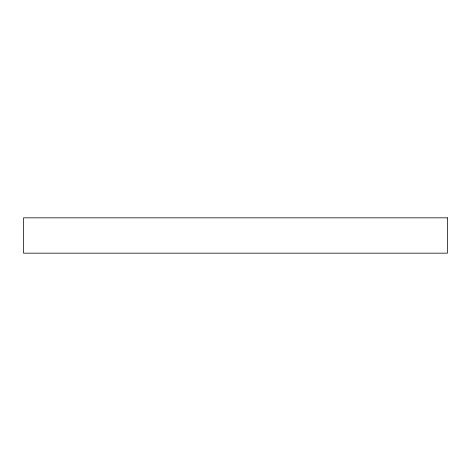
<?xml version="1.0" encoding="UTF-8"?>
<svg xmlns="http://www.w3.org/2000/svg" width="471" height="471" viewBox="0 0 471 471"><rect width="100%" height="100%" fill="white"/><g stroke="black" fill="none" stroke-linecap="round" stroke-linejoin="round"><path stroke-width="0.71" d="M447.45 217.838L23.55 217.838L23.55 253.162L447.45 253.162L447.45 217.838"/></g></svg>
